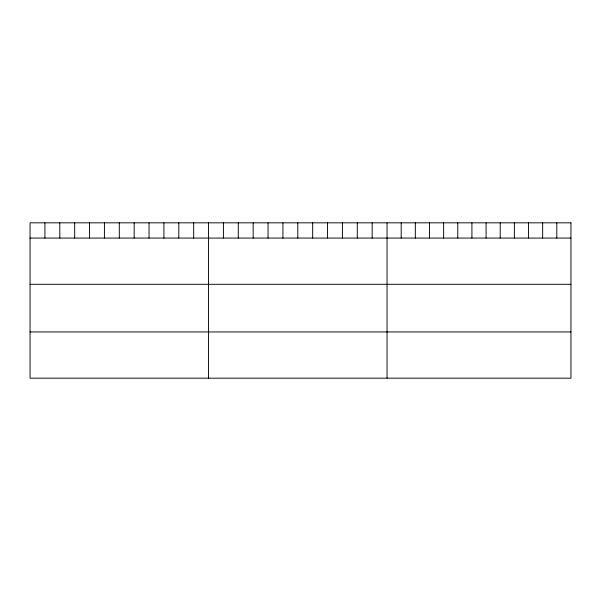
<?xml version="1.0" encoding="UTF-8"?>
<svg xmlns="http://www.w3.org/2000/svg" width="601" height="601" viewBox="0 0 601 601"><rect width="100%" height="100%" fill="white"/><g stroke="black" fill="none" stroke-linecap="round" stroke-linejoin="round"><path stroke-width="0.9" d="M30.05 238.064L570.95 238.064M30.05 284.303L570.95 284.303M30.05 331.94L570.95 331.94M556.804 222.828L556.804 238.064M542.658 222.828L542.658 238.064M528.512 222.828L528.512 238.064M514.366 222.828L514.366 238.064M500.22 222.828L500.22 238.064M486.074 222.828L486.074 238.064M471.92 222.828L471.92 238.064M457.774 222.828L457.774 238.064M443.628 222.828L443.628 238.064M429.482 222.828L429.482 238.064M415.336 222.828L415.336 238.064M401.19 222.828L401.19 238.064M387.044 222.828L387.044 378.172M372.169 222.828L372.169 238.064M357.295 222.828L357.295 238.064M342.42 222.828L342.42 238.064M327.545 222.828L327.545 238.064M312.67 222.828L312.67 238.064M297.795 222.828L297.795 238.064M282.921 222.828L282.921 238.064M268.046 222.828L268.046 238.064M253.171 222.828L253.171 238.064M238.296 222.828L238.296 238.064M223.422 222.828L223.422 238.064M208.547 222.828L208.547 378.172M193.672 222.828L193.672 238.064M178.797 222.828L178.797 238.064M163.923 222.828L163.923 238.064M149.048 222.828L149.048 238.064M134.173 222.828L134.173 238.064M119.299 222.828L119.299 238.064M104.424 222.828L104.424 238.064M89.549 222.828L89.549 238.064M74.674 222.828L74.674 238.064M59.799 222.828L59.799 238.064M44.925 222.828L44.925 238.064M570.95 222.828L30.05 222.828L30.05 378.172L570.95 378.172L570.95 222.828"/></g></svg>
